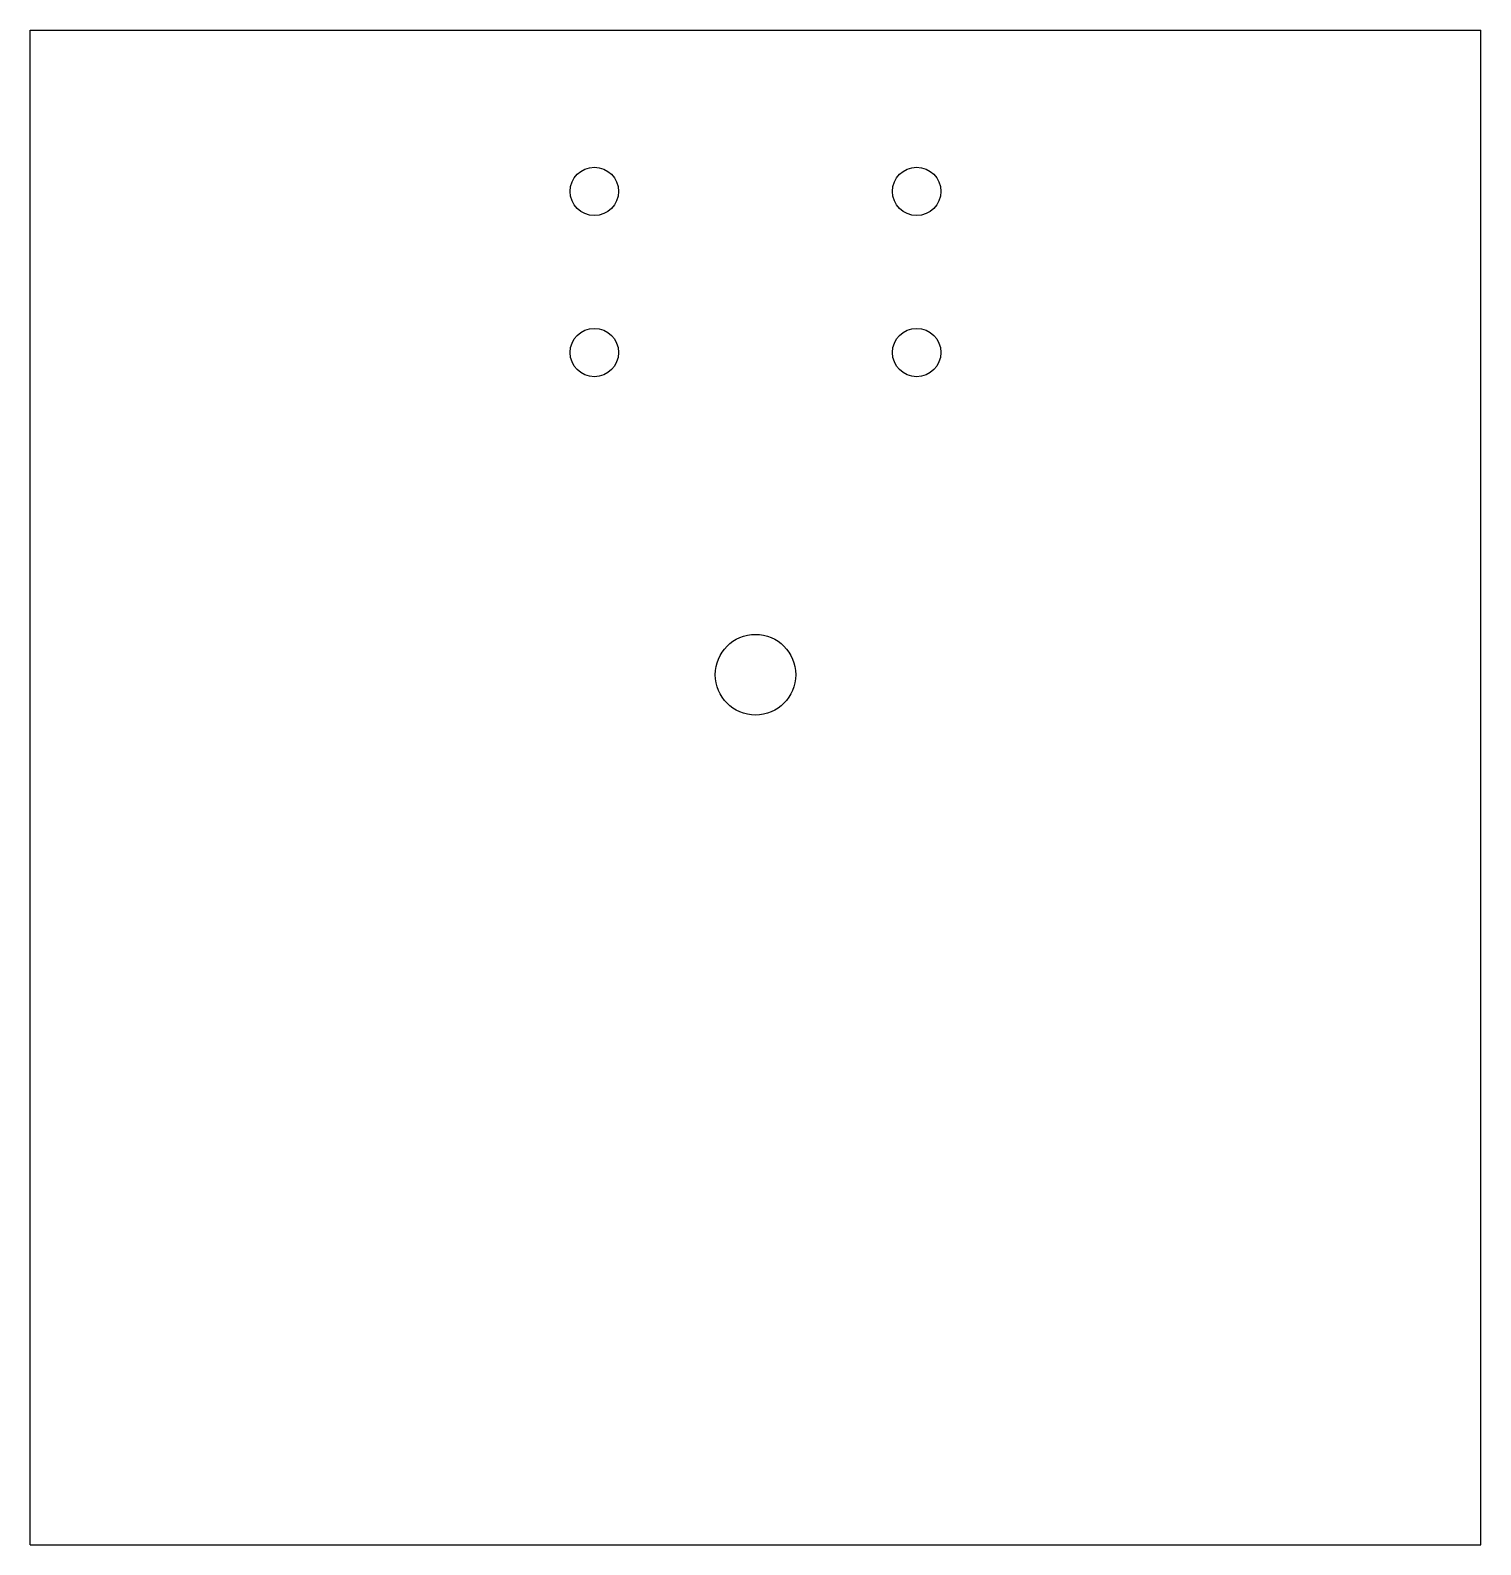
# Model space of a CAD drawing. Header units: inches. Extents: x 0 to 4.5, y 0 to 4.7.
import ezdxf

# ---------------------------------------------------------------- set-up
doc = ezdxf.new("R2010")
doc.units = ezdxf.units.IN
doc.header["$MEASUREMENT"] = 0

msp = doc.modelspace()

# ---------------------------------------------------------------- linework, layer by layer
at = {"color": 7, "linetype": 'Continuous', "lineweight": 25}
for p, q in [((0, 0), (0, 4.7)), ((0, 4.7), (4.5, 4.7)), ((4.5, 0), (4.5, 4.7)), ((0, 0), (4.5, 0))]:
    msp.add_line(p, q, dxfattribs=at)
for centre, radius in [((1.75, 4.2), 0.075), ((2.75, 4.2), 0.075), ((1.75, 3.7), 0.075), ((2.75, 3.7), 0.075), ((2.25, 2.7), 0.125)]:
    msp.add_circle(centre, radius, dxfattribs=at)

doc.saveas('drawing.dxf')
